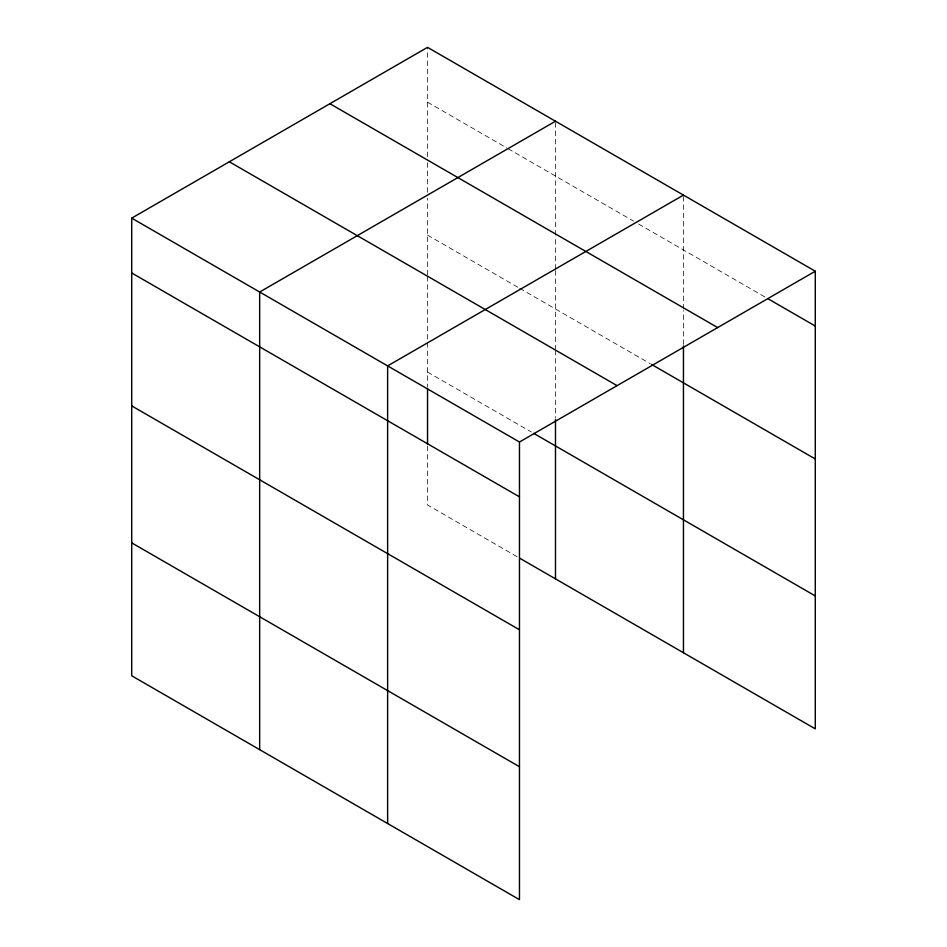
<?xml version="1.0" encoding="UTF-8"?>
<svg xmlns="http://www.w3.org/2000/svg" width="947" height="947" viewBox="0 0 947 947"><rect width="100%" height="100%" fill="white"/><g stroke="black" fill="none" stroke-linecap="round" stroke-linejoin="round"><path stroke-width="0.71" stroke-dasharray="4.74 3.55" d="M427.535 274.867L427.535 198.183M427.535 192.277L427.535 162.742M427.535 156.835L427.535 47.35M555.487 270.582L555.487 348.745M555.487 269.114L555.487 236.62M555.487 235.14L555.487 121.228M683.45 344.459L683.45 310.498M683.45 309.018L683.45 195.106M427.535 102.181L506.87 147.981M508.148 148.726L633.543 221.125M638.669 224.084L765.365 297.228M427.535 235.105L518.388 287.557M519.666 288.302L650.187 363.66M427.535 372.064L531.172 431.903M517.098 556.706L427.535 504.988L427.535 445.907M555.487 350.224L555.487 417.958M427.535 276.346L427.535 341.133M427.535 342.613L427.535 386.838"/><path stroke-width="1.42" d="M519.465 629.767L519.465 442.012L131.716 218.141L131.716 675.779L519.465 899.65L519.465 629.767L131.716 405.896M683.45 345.939L683.45 652.743M519.666 558.185L815.284 728.859L815.284 271.221L427.535 47.35L131.716 218.141M555.487 121.228L259.667 292.019L259.667 749.657M683.45 195.106L387.631 365.897L387.631 823.535M519.465 442.012L815.284 271.221M767.934 298.707L815.284 326.052M329.911 103.708L717.672 327.579M651.465 364.394L815.284 458.975M229.328 161.783L617.089 385.654M533.741 433.383L815.284 595.935M131.716 272.973L519.465 496.844M131.716 542.856L519.465 766.727M555.487 419.438L555.487 578.866M427.535 388.306L427.535 444.439"/></g></svg>
